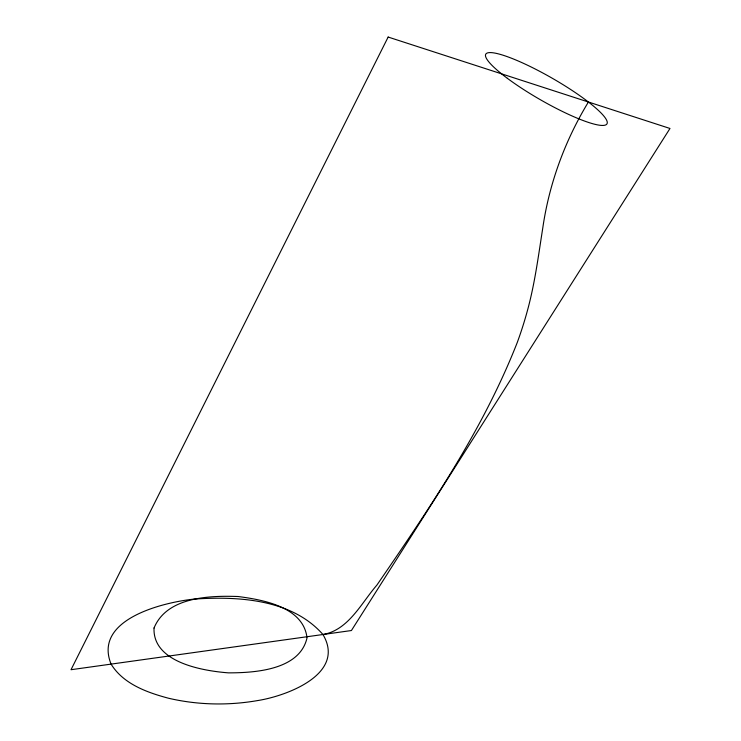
<?xml version="1.0" encoding="UTF-8"?>
<svg xmlns="http://www.w3.org/2000/svg" width="741" height="741" viewBox="0 0 741 741"><rect width="100%" height="100%" fill="white"/><g stroke="black" fill="none" stroke-linecap="round" stroke-linejoin="round"><path stroke-width="1.11" d="M588.41 102.008C565.077 140.401 549.276 183.24 542.82 227.719C538.383 255.793 534.798 284.099 527.166 311.544A483.178 319.306 -32.3 0 1 517.227 342.592C482.947 429.91 429.697 508.15 376.873 585.121C361.358 602.942 348.576 630.109 322.956 634.509C291.676 599.034 238.352 596.153 194.207 599.08C163.168 602.303 92.903 619.309 111.085 664.121C123.312 683.989 146.996 692.483 168.457 698.217C197.551 705.034 228.024 705.71 257.451 700.597C286.619 696.058 346.316 673.986 322.956 634.509M154.026 628.025C152.553 662.454 202.784 670.901 228.46 672.856C255.136 672.874 299.799 669.966 307.024 637.853C303.458 606.953 263.194 599.802 238.148 596.524C209.397 595.486 166.781 596.903 154.026 628.025M388.154 37.05L71.016 669.716L351.41 630.535L669.984 128.471L388.154 37.05M507.363 78.314A69.895 12.273 29.9 0 0 606.379 124.525A69.895 12.273 29.9 0 0 525.388 64.217A69.895 12.273 29.9 0 0 507.363 78.314"/></g></svg>
